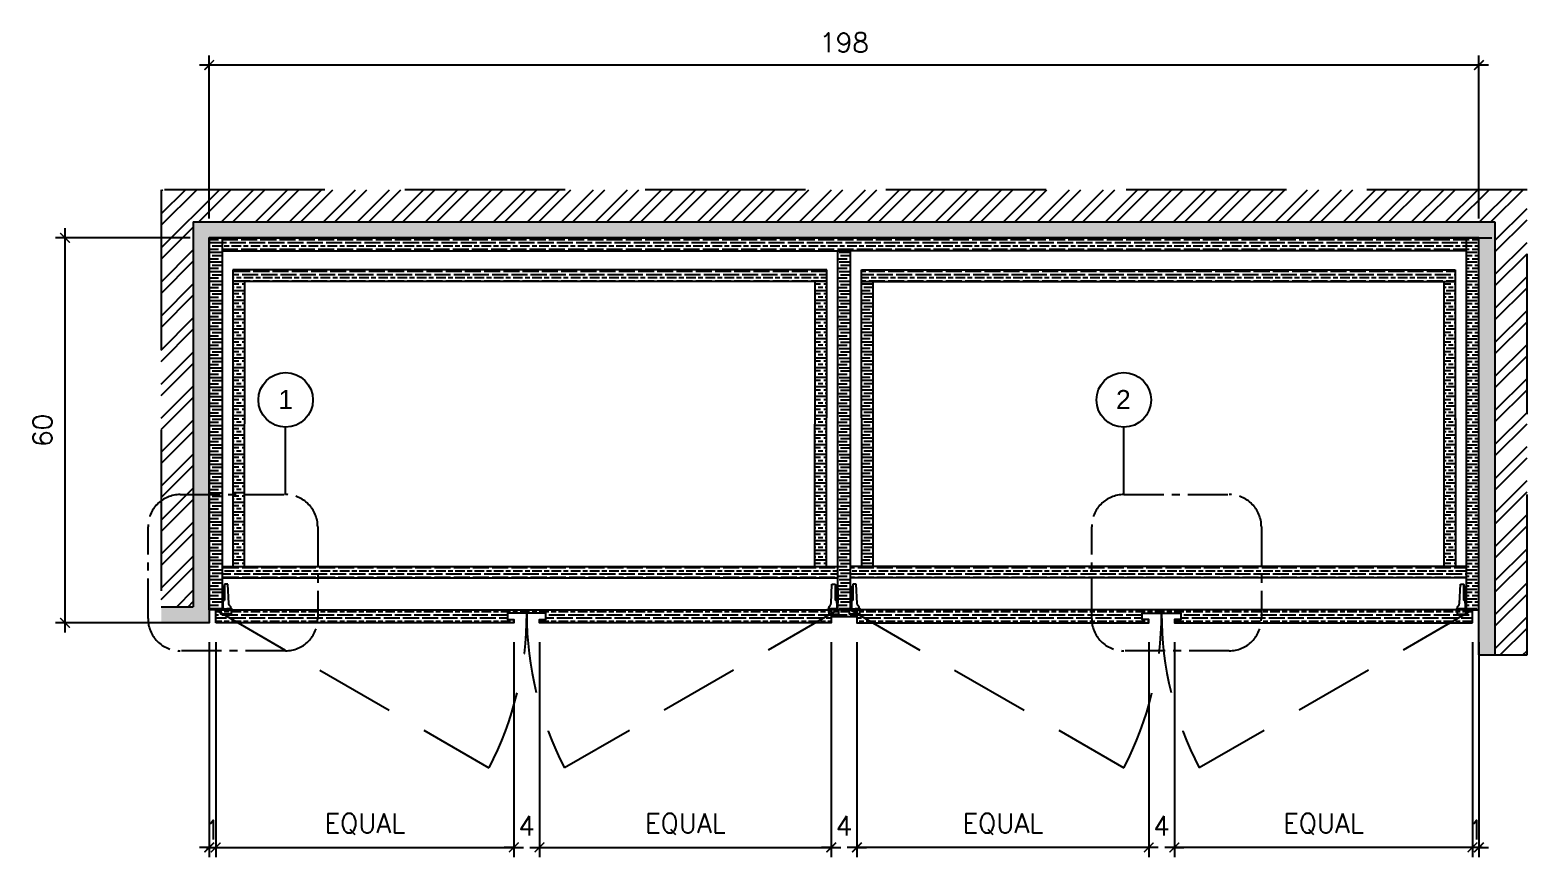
# Model space of a CAD drawing. Header units: centimetres. Extents: x -1287 to 4833, y -4090 to 0.
# Drawn here: x 592.7 to 826.1, y -1915.7 to -1786.8 of the extents above; entities that cross this region are included whole.
import ezdxf
from ezdxf.enums import TextEntityAlignment as Align

# ---------------------------------------------------------------- set-up
doc = ezdxf.new("R2010")
doc.units = ezdxf.units.CM
doc.header["$LTSCALE"] = 100
doc.header["$MEASUREMENT"] = 0
for name, pattern in [('CENTER', [2, 1.25, -0.25, 0.25, -0.25]), ('DASHDOT', [1, 0.5, -0.25, 0, -0.25]), ('HIDDEN', [0.375, 0.25, -0.125])]:
    doc.linetypes.add(name, pattern=pattern)
for name, color, linetype in [('CABINET', 4, 'Continuous'), ('DIM IN', 1, 'Continuous'), ('HATCH', 1, 'Continuous'), ('HIDDEN', 8, 'HIDDEN'), ('PLASTER', 8, 'Continuous'), ('SECTION LINE', 6, 'DASHDOT'), ('WALL-01', 7, 'Continuous'), ('WALL-03', 2, 'Continuous'), ('WALL-04', 1, 'Continuous')]:
    doc.layers.add(name, color=color, linetype=linetype)
doc.styles.add('ART', font='arial.ttf')
doc.styles.add('ROMANS', font='romans')
doc.dimstyles.new('AS-17-100', dxfattribs={"dimtxt": 10, "dimasz": 5, "dimexe": 10, "dimexo": 10, "dimgap": 6, "dimtad": 1, "dimtoh": 1, "dimdec": 0, "dimdsep": 46, "dimtxsty": 'ROMANS', "dimblk1": 'ARCHTICK', "dimblk2": 'ARCHTICK', "dimsah": 1, "dimcen": 25, "dimdle": 10, "dimclrd": 1, "dimclre": 1, "dimclrt": 2, "dimadec": 0, "dimazin": 0, "dimtfac": 1, "dimtdec": 0, "dimtofl": 0, "dimtmove": 2, "dimatfit": 3, "dimldrblk": 'ARCHTICK', "dimfxl": 1, "dimtolj": 1, "dimtzin": 0, "dimarcsym": 0})
pattern_1 = [(180, (-10.9203, 0), (2e-16, 1.5), [2.5, -0.5]), (180, (-10.4203, 0.5), (2e-16, 1.5), [1.5, -0.375, 0.75, -0.375]), (180, (-9.6703, 1), (2e-16, 1.5), [2.5, -0.5])]
pattern_2 = [(180, (-11.9203, 0), (2e-16, 1.5), [2.5, -0.5]), (180, (-11.4203, 0.5), (2e-16, 1.5), [1.5, -0.375, 0.75, -0.375]), (180, (-10.6703, 1), (2e-16, 1.5), [2.5, -0.5])]
pattern_3 = [(180, (518.9876, -1696.143), (2e-16, 1.5), [2.5, -0.5]), (180, (519.4876, -1695.643), (2e-16, 1.5), [1.5, -0.375, 0.75, -0.375]), (180, (520.2376, -1695.143), (2e-16, 1.5), [2.5, -0.5])]
pattern_4 = [(180, (518.9876, -1696.943), (2e-16, 1.5), [2.5, -0.5]), (180, (519.4876, -1696.443), (2e-16, 1.5), [1.5, -0.375, 0.75, -0.375]), (180, (520.2376, -1695.943), (2e-16, 1.5), [2.5, -0.5])]
pattern_5 = [(180, (576.6876, -1696.943), (2e-16, 1.5), [2.5, -0.5]), (180, (577.1876, -1696.443), (2e-16, 1.5), [1.5, -0.375, 0.75, -0.375]), (180, (577.9376, -1695.943), (2e-16, 1.5), [2.5, -0.5])]

# ---------------------------------------------------------------- blocks, each defined once
blk = doc.blocks.new('_ARCHTICK')
at = {"color": 0, "linetype": 'ByBlock', "const_width": 0.15}
blk.add_lwpolyline([(-0.5, -0.5), (0.5, 0.5)], dxfattribs=at)
blk = doc.blocks.new('*D279')
at = {"layer": 'Defpoints', "color": 0, "transparency": 16777216}
for p in [(620.62, -1819.2), (598.12, -1879.2), (621.62, -1879.2)]:
    blk.add_point(p, dxfattribs=at)
at = {"layer": 'DIM IN', "color": 1, "lineweight": -2, "transparency": 16777216}
for p, q in [((598.12, -1817.7), (598.12, -1880.7)), ((617.62, -1819.2), (596.62, -1819.2)), ((618.62, -1879.2), (596.62, -1879.2))]:
    blk.add_line(p, q, dxfattribs=at)
at = {"layer": 'DIM IN', "color": 1, "lineweight": -2, "transparency": 16777216, "xscale": 1.5, "yscale": 1.5, "zscale": 1.5}
for p, rotation in [((598.12, -1819.2), 90), ((598.12, -1879.2), 270)]:
    blk.add_blockref('_ARCHTICK', p, dxfattribs=dict(at, rotation=rotation))
at = {"layer": 'DIM IN', "color": 2, "transparency": 16777216, "insert": (594.62, -1849.2), "char_height": 3, "attachment_point": 5, "rotation": 90, "style": 'ROMANS'}
blk.add_mtext('\\A1;60', dxfattribs=at)
blk = doc.blocks.new('*D280')
at = {"layer": 'Defpoints', "color": 0, "transparency": 16777216}
for p in [(620.62, -1879.2), (621.62, -1879.2), (621.62, -1914.2)]:
    blk.add_point(p, dxfattribs=at)
at = {"layer": 'DIM IN', "color": 1, "lineweight": -2, "transparency": 16777216}
for p, q in [((620.62, -1882.2), (620.62, -1915.7)), ((621.62, -1882.2), (621.62, -1915.7)), ((620.62, -1914.2), (619.12, -1914.2)), ((621.62, -1914.2), (623.12, -1914.2))]:
    blk.add_line(p, q, dxfattribs=at)
at = {"layer": 'DIM IN', "color": 1, "lineweight": -2, "transparency": 16777216, "xscale": 1.5, "yscale": 1.5, "zscale": 1.5}
blk.add_blockref('_ARCHTICK', (620.62, -1914.2), dxfattribs=at)
at = {"layer": 'DIM IN', "color": 1, "lineweight": -2, "transparency": 16777216, "xscale": 1.5, "yscale": 1.5, "zscale": 1.5, "rotation": 180}
blk.add_blockref('_ARCHTICK', (621.62, -1914.2), dxfattribs=at)
at = {"layer": 'DIM IN', "color": 2, "transparency": 16777216, "insert": (621.12, -1911.47), "char_height": 3, "attachment_point": 5, "style": 'ROMANS'}
blk.add_mtext('\\A1;1', dxfattribs=at)
blk = doc.blocks.new('*D281')
at = {"layer": 'Defpoints', "color": 0, "transparency": 16777216}
for p in [(621.62, -1879.2), (668.12, -1879.2), (668.12, -1914.2)]:
    blk.add_point(p, dxfattribs=at)
at = {"layer": 'DIM IN', "color": 1, "lineweight": -2, "transparency": 16777216}
for p, q in [((621.62, -1882.2), (621.62, -1915.7)), ((668.12, -1882.2), (668.12, -1915.7)), ((620.12, -1914.2), (669.62, -1914.2))]:
    blk.add_line(p, q, dxfattribs=at)
at = {"layer": 'DIM IN', "color": 1, "lineweight": -2, "transparency": 16777216, "xscale": 1.5, "yscale": 1.5, "zscale": 1.5, "rotation": 180}
blk.add_blockref('_ARCHTICK', (621.62, -1914.2), dxfattribs=at)
at = {"layer": 'DIM IN', "color": 1, "lineweight": -2, "transparency": 16777216, "xscale": 1.5, "yscale": 1.5, "zscale": 1.5}
blk.add_blockref('_ARCHTICK', (668.12, -1914.2), dxfattribs=at)
at = {"layer": 'DIM IN', "color": 2, "transparency": 16777216, "insert": (644.87, -1910.56), "char_height": 3, "attachment_point": 5, "style": 'ROMANS'}
blk.add_mtext('\\A1;EQUAL', dxfattribs=at)
blk = doc.blocks.new('*D282')
at = {"layer": 'Defpoints', "color": 0, "transparency": 16777216}
for p in [(668.12, -1879.2), (672.12, -1879.2), (672.12, -1914.2)]:
    blk.add_point(p, dxfattribs=at)
at = {"layer": 'DIM IN', "color": 1, "lineweight": -2, "transparency": 16777216}
for p, q in [((668.12, -1882.2), (668.12, -1915.7)), ((672.12, -1882.2), (672.12, -1915.7)), ((668.12, -1914.2), (666.62, -1914.2)), ((672.12, -1914.2), (673.62, -1914.2))]:
    blk.add_line(p, q, dxfattribs=at)
at = {"layer": 'DIM IN', "color": 1, "lineweight": -2, "transparency": 16777216, "xscale": 1.5, "yscale": 1.5, "zscale": 1.5}
blk.add_blockref('_ARCHTICK', (668.12, -1914.2), dxfattribs=at)
at = {"layer": 'DIM IN', "color": 1, "lineweight": -2, "transparency": 16777216, "xscale": 1.5, "yscale": 1.5, "zscale": 1.5, "rotation": 180}
blk.add_blockref('_ARCHTICK', (672.12, -1914.2), dxfattribs=at)
at = {"layer": 'DIM IN', "color": 2, "transparency": 16777216, "insert": (670.12, -1910.84), "char_height": 3, "attachment_point": 5, "style": 'ROMANS'}
blk.add_mtext('\\A1;4', dxfattribs=at)
blk = doc.blocks.new('*D283')
at = {"layer": 'Defpoints', "color": 0, "transparency": 16777216}
for p in [(672.12, -1879.2), (717.62, -1879.2), (717.62, -1914.2)]:
    blk.add_point(p, dxfattribs=at)
at = {"layer": 'DIM IN', "color": 1, "lineweight": -2, "transparency": 16777216}
for p, q in [((672.12, -1882.2), (672.12, -1915.7)), ((717.62, -1882.2), (717.62, -1915.7)), ((670.62, -1914.2), (719.12, -1914.2))]:
    blk.add_line(p, q, dxfattribs=at)
at = {"layer": 'DIM IN', "color": 1, "lineweight": -2, "transparency": 16777216, "xscale": 1.5, "yscale": 1.5, "zscale": 1.5, "rotation": 180}
blk.add_blockref('_ARCHTICK', (672.12, -1914.2), dxfattribs=at)
at = {"layer": 'DIM IN', "color": 1, "lineweight": -2, "transparency": 16777216, "xscale": 1.5, "yscale": 1.5, "zscale": 1.5}
blk.add_blockref('_ARCHTICK', (717.62, -1914.2), dxfattribs=at)
at = {"layer": 'DIM IN', "color": 2, "transparency": 16777216, "insert": (694.87, -1910.56), "char_height": 3, "attachment_point": 5, "style": 'ROMANS'}
blk.add_mtext('\\A1;EQUAL', dxfattribs=at)
blk = doc.blocks.new('*D109')
at = {"layer": 'Defpoints', "color": 0, "transparency": 16777216}
for p in [(717.62, -1879.2), (721.62, -1879.2), (721.62, -1914.2)]:
    blk.add_point(p, dxfattribs=at)
at = {"layer": 'DIM IN', "color": 1, "lineweight": -2, "transparency": 16777216}
for p, q in [((717.62, -1882.2), (717.62, -1915.7)), ((721.62, -1882.2), (721.62, -1915.7)), ((717.62, -1914.2), (716.12, -1914.2)), ((721.62, -1914.2), (723.12, -1914.2))]:
    blk.add_line(p, q, dxfattribs=at)
at = {"layer": 'DIM IN', "color": 1, "lineweight": -2, "transparency": 16777216, "xscale": 1.5, "yscale": 1.5, "zscale": 1.5}
blk.add_blockref('_ARCHTICK', (717.62, -1914.2), dxfattribs=at)
at = {"layer": 'DIM IN', "color": 1, "lineweight": -2, "transparency": 16777216, "xscale": 1.5, "yscale": 1.5, "zscale": 1.5, "rotation": 180}
blk.add_blockref('_ARCHTICK', (721.62, -1914.2), dxfattribs=at)
at = {"layer": 'DIM IN', "color": 2, "transparency": 16777216, "insert": (719.62, -1910.84), "char_height": 3, "attachment_point": 5, "style": 'ROMANS'}
blk.add_mtext('\\A1;4', dxfattribs=at)
blk = doc.blocks.new('*U7')
at = {"layer": 'CABINET', "color": 8, "ltscale": 0.009}
blk.add_line((0.89, 0), (1.75, 0), dxfattribs=at)
for points in [[(0.54, 3.49), (0.45, 3.49), (0.45, 3.41), (0.19, 3.41), (0.19, 3.27), (0.4, 3.27), (0.42, 3.26), (0.44, 3.26), (0.45, 3.25), (0.47, 3.24), (0.48, 3.22), (0.49, 3.2), (0.49, 3.18), (0.49, 1.63), (0.49, 1.6), (0.48, 1.58), (0.47, 1.56), (0.46, 1.55), (0.44, 1.54), (0.43, 1.53), (0.41, 1.53), (0.4, 1.53), (0.4, 1.53), (0.19, 1.53), (0.19, 1.07), (0.32, 1.07), (0.32, 1.37), (0.32, 1.38), (0.32, 1.4), (0.33, 1.42), (0.34, 1.43), (0.35, 1.44), (0.37, 1.45), (0.39, 1.46), (0.42, 1.46), (0.46, 1.47), (0.48, 1.48), (0.5, 1.49), (0.52, 1.51), (0.53, 1.53), (0.54, 1.55), (0.54, 1.56), (0.54, 1.58), (0.54, 1.59)], [(0.49, 3.18), (0.49, 3.2), (0.48, 3.22), (0.47, 3.24), (0.45, 3.25), (0.44, 3.26), (0.43, 3.26), (0.42, 3.26), (0.41, 3.26), (0.4, 3.27), (0.4, 3.27), (0.19, 3.27), (0.19, 2.81), (0.35, 2.81), (0.36, 2.81), (0.38, 2.81), (0.39, 2.8), (0.4, 2.79), (0.41, 2.78), (0.42, 2.77), (0.43, 2.76), (0.44, 2.75), (0.44, 2.73), (0.44, 2.72), (0.44, 1.97), (0.44, 1.95), (0.44, 1.94), (0.43, 1.93), (0.42, 1.91), (0.41, 1.9), (0.4, 1.89), (0.39, 1.89), (0.38, 1.88), (0.36, 1.88), (0.35, 1.88), (0.19, 1.88), (0.19, 1.53), (0.4, 1.53), (0.41, 1.53), (0.42, 1.53), (0.43, 1.53), (0.44, 1.54), (0.46, 1.55), (0.47, 1.56), (0.48, 1.58), (0.49, 1.6), (0.49, 1.63)], [(0.44, 2.72), (0.44, 2.73), (0.44, 2.75), (0.43, 2.76), (0.42, 2.77), (0.41, 2.78), (0.4, 2.79), (0.39, 2.8), (0.38, 2.81), (0.36, 2.81), (0.35, 2.81), (0.19, 2.81), (0.19, 1.88), (0.35, 1.88), (0.36, 1.88), (0.38, 1.88), (0.39, 1.89), (0.4, 1.89), (0.41, 1.9), (0.42, 1.91), (0.43, 1.93), (0.44, 1.94), (0.44, 1.95), (0.44, 1.97)], [(1.08, 4), (0.64, 4), (0.63, 4), (0.62, 4), (0.61, 4), (0.59, 3.99), (0.58, 3.98), (0.56, 3.97), (0.55, 3.95), (0.55, 3.93), (0.54, 3.9), (0.54, 1.59), (0.54, 1.59), (0.54, 1.58), (0.54, 1.56), (0.54, 1.55), (0.53, 1.53), (0.52, 1.51), (0.5, 1.49), (0.48, 1.48), (0.46, 1.47), (0.42, 1.46), (0.39, 1.46), (0.37, 1.45), (0.35, 1.44), (0.34, 1.43), (0.33, 1.42), (0.33, 1.41), (0.32, 1.39), (0.32, 1.38), (0.32, 1.38), (0.32, 1.37), (0.32, 0.38), (0.32, 0.38), (0.32, 0.37), (0.32, 0.35), (0.33, 0.33), (0.33, 0.31), (0.34, 0.29), (0.35, 0.27), (0.37, 0.25), (0.39, 0.23), (0.42, 0.22), (0.66, 0.18), (0.95, 0.18), (0.96, 0.18), (1.55, 0.18), (1.55, 0.4), (1.54, 0.41), (1.54, 0.42), (1.54, 0.44), (1.53, 0.46), (1.52, 0.49), (1.5, 0.52), (1.48, 0.55), (1.46, 0.58), (1.43, 0.61), (1.4, 0.63), (1.4, 0.64), (1.38, 0.65), (1.37, 0.67), (1.34, 0.7), (1.32, 0.74), (1.29, 0.78), (1.27, 0.83), (1.25, 0.89), (1.24, 0.94), (1.23, 1)], [(0.54, 3.74), (0.48, 3.74), (0.47, 3.71), (0.46, 3.69), (0.45, 3.67), (0.43, 3.65), (0.42, 3.64), (0.4, 3.63), (0.39, 3.62), (0.37, 3.62), (0.37, 3.41), (0.45, 3.41), (0.45, 3.49), (0.54, 3.49)], [(0, 0), (1.59, 0), (1.59, -0.64), (0, -0.64)], [(1.73, 0.14), (1.72, 0.15), (1.71, 0.16), (1.7, 0.17), (1.69, 0.17), (1.68, 0.17), (1.67, 0.18), (0.96, 0.18), (0.95, 0.17), (0.94, 0.17), (0.93, 0.17), (0.92, 0.16), (0.91, 0.15), (0.9, 0.14), (0.9, 0.13), (0.89, 0.12), (0.89, 0.11), (0.89, 0.1), (0.89, 0), (1.75, 0), (1.75, 0.1), (1.75, 0.11), (1.74, 0.12), (1.74, 0.13)]]:
    blk.add_lwpolyline(points, close=True, dxfattribs=at)
blk = doc.blocks.new('*D339')
at = {"layer": 'Defpoints', "color": 0, "transparency": 16777216}
for p in [(620.62, -1792.27), (620.62, -1819.2), (818.62, -1819.2)]:
    blk.add_point(p, dxfattribs=at)
at = {"layer": 'DIM IN', "color": 1, "lineweight": -2, "transparency": 16777216}
for p, q in [((820.12, -1792.27), (619.12, -1792.27)), ((620.62, -1816.2), (620.62, -1790.77)), ((818.62, -1816.2), (818.62, -1790.77))]:
    blk.add_line(p, q, dxfattribs=at)
at = {"layer": 'DIM IN', "color": 1, "lineweight": -2, "transparency": 16777216, "xscale": 1.5, "yscale": 1.5, "zscale": 1.5, "rotation": 180}
blk.add_blockref('_ARCHTICK', (620.62, -1792.27), dxfattribs=at)
at = {"layer": 'DIM IN', "color": 1, "lineweight": -2, "transparency": 16777216, "xscale": 1.5, "yscale": 1.5, "zscale": 1.5}
blk.add_blockref('_ARCHTICK', (818.62, -1792.27), dxfattribs=at)
at = {"layer": 'DIM IN', "color": 2, "transparency": 16777216, "insert": (719.62, -1788.77), "char_height": 3, "attachment_point": 5, "style": 'ROMANS'}
blk.add_mtext('\\A1;198', dxfattribs=at)
blk = doc.blocks.new('*D175')
at = {"layer": 'Defpoints', "color": 0, "transparency": 16777216}
for p in [(817.62, -1879.2), (818.62, -1879.2), (817.62, -1914.2)]:
    blk.add_point(p, dxfattribs=at)
at = {"layer": 'DIM IN', "color": 1, "lineweight": -2, "transparency": 16777216}
for p, q in [((817.62, -1882.2), (817.62, -1915.7)), ((818.62, -1882.2), (818.62, -1915.7)), ((817.62, -1914.2), (816.12, -1914.2)), ((818.62, -1914.2), (820.12, -1914.2))]:
    blk.add_line(p, q, dxfattribs=at)
at = {"layer": 'DIM IN', "color": 1, "lineweight": -2, "transparency": 16777216, "xscale": 1.5, "yscale": 1.5, "zscale": 1.5}
blk.add_blockref('_ARCHTICK', (817.62, -1914.2), dxfattribs=at)
at = {"layer": 'DIM IN', "color": 1, "lineweight": -2, "transparency": 16777216, "xscale": 1.5, "yscale": 1.5, "zscale": 1.5, "rotation": 180}
blk.add_blockref('_ARCHTICK', (818.62, -1914.2), dxfattribs=at)
at = {"layer": 'DIM IN', "color": 2, "transparency": 16777216, "insert": (818.12, -1911.47), "char_height": 3, "attachment_point": 5, "style": 'ROMANS'}
blk.add_mtext('\\A1;1', dxfattribs=at)
blk = doc.blocks.new('*D340')
at = {"layer": 'Defpoints', "color": 0, "transparency": 16777216}
for p in [(771.12, -1879.2), (817.62, -1879.2), (771.12, -1914.2)]:
    blk.add_point(p, dxfattribs=at)
at = {"layer": 'DIM IN', "color": 1, "lineweight": -2, "transparency": 16777216}
for p, q in [((771.12, -1882.2), (771.12, -1915.7)), ((817.62, -1882.2), (817.62, -1915.7)), ((819.12, -1914.2), (769.62, -1914.2))]:
    blk.add_line(p, q, dxfattribs=at)
at = {"layer": 'DIM IN', "color": 1, "lineweight": -2, "transparency": 16777216, "xscale": 1.5, "yscale": 1.5, "zscale": 1.5, "rotation": 180}
blk.add_blockref('_ARCHTICK', (771.12, -1914.2), dxfattribs=at)
at = {"layer": 'DIM IN', "color": 1, "lineweight": -2, "transparency": 16777216, "xscale": 1.5, "yscale": 1.5, "zscale": 1.5}
blk.add_blockref('_ARCHTICK', (817.62, -1914.2), dxfattribs=at)
at = {"layer": 'DIM IN', "color": 2, "transparency": 16777216, "insert": (794.37, -1910.56), "char_height": 3, "attachment_point": 5, "style": 'ROMANS'}
blk.add_mtext('\\A1;EQUAL', dxfattribs=at)
blk = doc.blocks.new('*D341')
at = {"layer": 'Defpoints', "color": 0, "transparency": 16777216}
for p in [(767.12, -1879.2), (771.12, -1879.2), (767.12, -1914.2)]:
    blk.add_point(p, dxfattribs=at)
at = {"layer": 'DIM IN', "color": 1, "lineweight": -2, "transparency": 16777216}
for p, q in [((767.12, -1882.2), (767.12, -1915.7)), ((771.12, -1882.2), (771.12, -1915.7)), ((767.12, -1914.2), (765.62, -1914.2)), ((771.12, -1914.2), (772.62, -1914.2))]:
    blk.add_line(p, q, dxfattribs=at)
at = {"layer": 'DIM IN', "color": 1, "lineweight": -2, "transparency": 16777216, "xscale": 1.5, "yscale": 1.5, "zscale": 1.5}
blk.add_blockref('_ARCHTICK', (767.12, -1914.2), dxfattribs=at)
at = {"layer": 'DIM IN', "color": 1, "lineweight": -2, "transparency": 16777216, "xscale": 1.5, "yscale": 1.5, "zscale": 1.5, "rotation": 180}
blk.add_blockref('_ARCHTICK', (771.12, -1914.2), dxfattribs=at)
at = {"layer": 'DIM IN', "color": 2, "transparency": 16777216, "insert": (769.12, -1910.84), "char_height": 3, "attachment_point": 5, "style": 'ROMANS'}
blk.add_mtext('\\A1;4', dxfattribs=at)
blk = doc.blocks.new('*D342')
at = {"layer": 'Defpoints', "color": 0, "transparency": 16777216}
for p in [(721.62, -1879.2), (767.12, -1879.2), (721.62, -1914.2)]:
    blk.add_point(p, dxfattribs=at)
at = {"layer": 'DIM IN', "color": 1, "lineweight": -2, "transparency": 16777216}
for p, q in [((721.62, -1882.2), (721.62, -1915.7)), ((767.12, -1882.2), (767.12, -1915.7)), ((768.62, -1914.2), (720.12, -1914.2))]:
    blk.add_line(p, q, dxfattribs=at)
at = {"layer": 'DIM IN', "color": 1, "lineweight": -2, "transparency": 16777216, "xscale": 1.5, "yscale": 1.5, "zscale": 1.5, "rotation": 180}
blk.add_blockref('_ARCHTICK', (721.62, -1914.2), dxfattribs=at)
at = {"layer": 'DIM IN', "color": 1, "lineweight": -2, "transparency": 16777216, "xscale": 1.5, "yscale": 1.5, "zscale": 1.5}
blk.add_blockref('_ARCHTICK', (767.12, -1914.2), dxfattribs=at)
at = {"layer": 'DIM IN', "color": 2, "transparency": 16777216, "insert": (744.37, -1910.56), "char_height": 3, "attachment_point": 5, "style": 'ROMANS'}
blk.add_mtext('\\A1;EQUAL', dxfattribs=at)
blk = doc.blocks.new('*D176')
at = {"layer": 'Defpoints', "color": 0, "transparency": 16777216}
for p in [(717.62, -1879.2), (721.62, -1879.2), (717.62, -1914.2)]:
    blk.add_point(p, dxfattribs=at)
at = {"layer": 'DIM IN', "color": 1, "lineweight": -2, "transparency": 16777216}
for p, q in [((717.62, -1882.2), (717.62, -1915.7)), ((721.62, -1882.2), (721.62, -1915.7)), ((717.62, -1914.2), (716.12, -1914.2)), ((721.62, -1914.2), (723.12, -1914.2))]:
    blk.add_line(p, q, dxfattribs=at)
at = {"layer": 'DIM IN', "color": 1, "lineweight": -2, "transparency": 16777216, "xscale": 1.5, "yscale": 1.5, "zscale": 1.5}
blk.add_blockref('_ARCHTICK', (717.62, -1914.2), dxfattribs=at)
at = {"layer": 'DIM IN', "color": 1, "lineweight": -2, "transparency": 16777216, "xscale": 1.5, "yscale": 1.5, "zscale": 1.5, "rotation": 180}
blk.add_blockref('_ARCHTICK', (721.62, -1914.2), dxfattribs=at)
at = {"layer": 'DIM IN', "color": 2, "transparency": 16777216, "insert": (719.62, -1910.84), "char_height": 3, "attachment_point": 5, "style": 'ROMANS'}
blk.add_mtext('\\A1;4', dxfattribs=at)

msp = doc.modelspace()

# ---------------------------------------------------------------- hatches: boundary and pattern name
at = {"layer": 'HATCH'}
h = msp.add_hatch(dxfattribs=at)
h.set_pattern_fill('ANSI32', color=256, scale=10)
h.set_pattern_definition([(45, (-10.9203, 0), (-2.6516504, 2.6516504), []), (45, (-9.1526, 0), (-2.6516504, 2.6516504), [])])
h.paths.add_polyline_path([(826.12, -1811.7), (613.12, -1811.7), (613.12, -1876.7), (618.12, -1876.7), (618.12, -1816.7), (821.12, -1816.7), (821.12, -1884.2), (826.12, -1884.2)])
h = msp.add_hatch(dxfattribs=at)
h.set_pattern_fill('AR-SAND', color=256, scale=0.5)
h.set_pattern_definition([(37.5, (-10.92034, 0), (-0.03149668, 0.96341188), [0, -0.76, 0, -0.85, 0, -0.8125]), (7.5, (-10.9203, 0), (0.88488835, 1.411073), [0, -0.41, 0, -0.685, 0, -0.2625]), (327.5, (-11.5353, 0), (1.55707093, 0.00282953), [0, -0.25, 0, -0.9, 0, -1.175]), (317.5, (-11.5353, 0), (1.5030633, 0.4388378), [0, -0.125, 0, -0.59, 0, -0.675])])
h.paths.add_polyline_path([(821.12, -1816.7), (618.12, -1816.7), (618.12, -1876.7), (613.12, -1876.7), (613.12, -1879.2), (620.62, -1879.2), (620.62, -1819.2), (818.62, -1819.2), (818.62, -1884.2), (821.12, -1884.2)])
h = msp.add_hatch(dxfattribs=at)
h.set_pattern_fill('GOST_WOOD', color=256, scale=0.25, angle=90)
h.set_pattern_definition(pattern_1)
h.paths.add_polyline_path([(622.62, -1819.2), (620.62, -1819.2), (620.62, -1877.2), (622.62, -1877.2)])
h = msp.add_hatch(dxfattribs=at)
h.set_pattern_fill('GOST_WOOD', color=256, scale=0.25, angle=90)
h.set_pattern_definition(pattern_1)
h.paths.add_polyline_path([(719.62, -1819.2), (622.62, -1819.2), (622.62, -1821.2), (719.62, -1821.2)])
h = msp.add_hatch(dxfattribs=at)
h.set_pattern_fill('GOST_WOOD', color=256, scale=0.25, angle=90)
h.set_pattern_definition(pattern_1)
h.paths.add_polyline_path([(719.62, -1819.2), (816.62, -1819.2), (816.62, -1821.2), (719.62, -1821.2)])
h = msp.add_hatch(dxfattribs=at)
h.set_pattern_fill('GOST_WOOD', color=256, scale=0.25, angle=90)
h.set_pattern_definition(pattern_1)
h.paths.add_polyline_path([(816.62, -1819.2), (818.62, -1819.2), (818.62, -1877.2), (816.62, -1877.2)])
h = msp.add_hatch(dxfattribs=at)
h.set_pattern_fill('GOST_WOOD', color=256, scale=0.25, angle=90)
h.set_pattern_definition(pattern_2)
h.paths.add_polyline_path([(720.62, -1821.2), (719.62, -1821.2), (718.62, -1821.2), (718.62, -1877.2), (720.62, -1877.2)])
h = msp.add_hatch(dxfattribs=at)
h.set_pattern_fill('GOST_WOOD', color=256, scale=0.25, angle=90)
h.set_pattern_definition(pattern_4)
h.paths.add_polyline_path([(624.32, -1824.2), (716.92, -1824.21), (716.92, -1826.01), (624.32, -1826)])
h = msp.add_hatch(dxfattribs=at)
h.set_pattern_fill('GOST_WOOD', color=256, scale=0.25, angle=90)
h.set_pattern_definition(pattern_4)
h.paths.add_polyline_path([(814.92, -1824.2), (722.32, -1824.21), (722.33, -1826.01), (814.93, -1826)])
h = msp.add_hatch(dxfattribs=at)
h.set_pattern_fill('GOST_WOOD', color=256, scale=0.25, angle=90)
h.set_pattern_definition(pattern_4)
h.paths.add_polyline_path([(624.32, -1826), (626.12, -1826), (626.08, -1870.4), (624.28, -1870.4)])
h = msp.add_hatch(dxfattribs=at)
h.set_pattern_fill('GOST_WOOD', color=256, scale=0.25, angle=90)
h.set_pattern_definition(pattern_5)
h.paths.add_polyline_path([(715.12, -1826), (716.92, -1826), (716.88, -1870.4), (715.08, -1870.4)])
h = msp.add_hatch(dxfattribs=at)
h.set_pattern_fill('GOST_WOOD', color=256, scale=0.25, angle=90)
h.set_pattern_definition(pattern_5)
h.paths.add_polyline_path([(724.13, -1826), (722.33, -1826), (722.37, -1870.4), (724.17, -1870.4)])
h = msp.add_hatch(dxfattribs=at)
h.set_pattern_fill('GOST_WOOD', color=256, scale=0.25, angle=90)
h.set_pattern_definition(pattern_4)
h.paths.add_polyline_path([(814.93, -1826), (813.13, -1826), (813.17, -1870.4), (814.97, -1870.4)])
h = msp.add_hatch(dxfattribs=at)
h.set_pattern_fill('GOST_WOOD', color=256, scale=0.25, angle=90)
h.set_pattern_definition(pattern_3)
h.paths.add_polyline_path([(622.62, -1870.4), (718.62, -1870.4), (718.62, -1872.2), (622.62, -1872.2)])
h = msp.add_hatch(dxfattribs=at)
h.set_pattern_fill('GOST_WOOD', color=256, scale=0.25, angle=90)
h.set_pattern_definition(pattern_3)
h.paths.add_polyline_path([(816.62, -1870.4), (720.62, -1870.4), (720.62, -1872.2), (816.62, -1872.2)])
h = msp.add_hatch(dxfattribs=at)
h.set_pattern_fill('GOST_WOOD', color=256, scale=0.25, angle=90)
h.set_pattern_definition(pattern_1)
h.paths.add_polyline_path([(667.12, -1877.7), (670.12, -1877.7), (670.12, -1877.2), (621.62, -1877.2), (621.62, -1879.2), (668.12, -1879.2), (668.12, -1878.7), (667.12, -1878.7)])
h = msp.add_hatch(dxfattribs=at)
h.set_pattern_fill('GOST_WOOD', color=256, scale=0.25, angle=90)
h.set_pattern_definition(pattern_1)
h.paths.add_polyline_path([(717.62, -1877.2), (670.12, -1877.2), (670.12, -1877.7), (673.12, -1877.7), (673.12, -1878.7), (672.12, -1878.7), (672.12, -1879.2), (717.62, -1879.2)])
h = msp.add_hatch(dxfattribs=at)
h.set_pattern_fill('GOST_WOOD', color=256, scale=0.25, angle=90)
h.set_pattern_definition(pattern_2)
h.paths.add_polyline_path([(721.62, -1877.2), (717.62, -1877.2), (717.62, -1878.2), (721.62, -1878.2)])
h = msp.add_hatch(dxfattribs=at)
h.set_pattern_fill('GOST_WOOD', color=256, scale=0.25, angle=90)
h.set_pattern_definition(pattern_1)
h.paths.add_polyline_path([(721.62, -1877.2), (769.12, -1877.2), (769.12, -1877.7), (766.12, -1877.7), (766.12, -1878.7), (767.12, -1878.7), (767.12, -1879.2), (721.62, -1879.2)])
h = msp.add_hatch(dxfattribs=at)
h.set_pattern_fill('GOST_WOOD', color=256, scale=0.25, angle=90)
h.set_pattern_definition(pattern_1)
h.paths.add_polyline_path([(772.12, -1877.7), (769.12, -1877.7), (769.12, -1877.2), (817.62, -1877.2), (817.62, -1879.2), (771.12, -1879.2), (771.12, -1878.7), (772.12, -1878.7)])

# ---------------------------------------------------------------- linework, layer by layer
at = {"layer": 'CABINET', "color": 1}
for p, q in [((624.32, -1824.2), (624.28, -1870.4)), ((716.92, -1824.2), (624.32, -1824.2)), ((716.88, -1870.4), (716.92, -1824.2)), ((722.37, -1870.4), (722.32, -1824.2)), ((722.32, -1824.2), (814.92, -1824.2)), ((814.92, -1824.2), (814.97, -1870.4)), ((716.92, -1826), (624.32, -1826)), ((626.12, -1826), (626.08, -1870.4)), ((715.08, -1870.4), (715.12, -1826)), ((722.33, -1826), (814.93, -1826)), ((724.17, -1870.4), (724.13, -1826)), ((813.13, -1826), (813.17, -1870.4)), ((622.62, -1870.4), (718.62, -1870.4)), ((622.62, -1872.2), (718.62, -1872.2)), ((816.62, -1870.4), (720.62, -1870.4)), ((816.62, -1872.2), (720.62, -1872.2))]:
    msp.add_line(p, q, dxfattribs=at)
at = {"layer": 'HIDDEN', "linetype": 'HIDDEN', "ltscale": 0.5}
for p, q in [((621.62, -1877.2), (664.24, -1901.81)), ((718.62, -1877.2), (676.01, -1901.81)), ((720.62, -1877.2), (763.24, -1901.81)), ((817.62, -1877.2), (775.01, -1901.81))]:
    msp.add_line(p, q, dxfattribs=at)
for centre, start, end in [((617.82, -1877.7), 332.5592, 0), ((722.43, -1877.7), 180, 207.4408), ((716.82, -1877.7), 332.5592, 0), ((821.43, -1877.7), 180, 207.4408)]:
    msp.add_arc(centre, 52.31, start, end, dxfattribs=at)
at = {"layer": 'PLASTER'}
msp.add_lwpolyline([(818.62, -1884.2), (818.62, -1819.2), (620.62, -1819.2), (620.62, -1879.2), (613.12, -1879.2)], dxfattribs=at)
at = {"layer": 'SECTION LINE', "color": 1, "linetype": 'HIDDEN'}
msp.add_lwpolyline([(818.62, -1884.2), (826.12, -1884.2), (826.12, -1811.7), (613.12, -1811.7), (613.12, -1879.2)], dxfattribs=at)
at = {"layer": 'SECTION LINE', "color": 1, "ltscale": 0.25}
for points in [[(632.53, -1859.22), (632.53, -1848.71)], [(763.23, -1859.22), (763.23, -1848.71)]]:
    msp.add_lwpolyline(points, dxfattribs=at)
at = {"layer": 'SECTION LINE', "color": 2, "linetype": 'Continuous'}
for centre in [(632.53, -1844.46), (763.23, -1844.46)]:
    msp.add_circle(centre, 4.25, dxfattribs=at)
at = {"layer": 'WALL-01'}
for p, q in [((618.12, -1816.7), (821.12, -1816.7)), ((618.12, -1816.7), (618.12, -1876.7)), ((821.12, -1816.7), (821.12, -1884.2)), ((613.12, -1876.7), (618.12, -1876.7))]:
    msp.add_line(p, q, dxfattribs=at)
at = {"layer": 'WALL-03', "linetype": 'CENTER', "ltscale": 0.05}
for points in [[(616.07, -1859.22), (632.53, -1859.22, -0.414214), (637.53, -1864.22), (637.53, -1878.55, -0.414214), (632.53, -1883.55), (616.07, -1883.55, -0.414214), (611.07, -1878.55), (611.07, -1864.22, -0.414214)], [(763.23, -1859.22), (779.69, -1859.22, -0.414214), (784.69, -1864.22), (784.69, -1878.55, -0.414214), (779.69, -1883.55), (763.23, -1883.55, -0.414214), (758.23, -1878.55), (758.23, -1864.22, -0.414214)]]:
    msp.add_lwpolyline(points, format="xyb", close=True, dxfattribs=at)
at = {"layer": 'WALL-04'}
for p, q in [((620.62, -1819.2), (820.62, -1819.2)), ((622.62, -1821.2), (720.62, -1821.2)), ((718.62, -1877.2), (718.62, -1821.2)), ((816.62, -1821.2), (718.62, -1821.2)), ((720.62, -1877.2), (720.62, -1821.2))]:
    msp.add_line(p, q, dxfattribs=at)
for points in [[(622.62, -1819.2), (622.62, -1877.2), (620.62, -1877.2), (620.62, -1819.2)], [(816.62, -1819.2), (816.62, -1877.2), (818.62, -1877.2), (818.62, -1819.2)]]:
    msp.add_lwpolyline(points, dxfattribs=at)
for points in [[(621.62, -1879.2), (621.62, -1877.2), (670.12, -1877.2), (670.12, -1877.7), (667.12, -1877.7), (667.12, -1878.7), (668.12, -1878.7), (668.12, -1879.2)], [(717.62, -1877.2), (717.62, -1879.2), (672.12, -1879.2), (672.12, -1878.7), (673.12, -1878.7), (673.12, -1877.7), (670.12, -1877.7), (670.12, -1877.2)], [(717.62, -1878.2), (721.62, -1878.2), (721.62, -1877.2), (717.62, -1877.2)], [(721.62, -1877.2), (721.62, -1879.2), (767.12, -1879.2), (767.12, -1878.7), (766.12, -1878.7), (766.12, -1877.7), (769.12, -1877.7), (769.12, -1877.2)], [(817.62, -1879.2), (817.62, -1877.2), (769.12, -1877.2), (769.12, -1877.7), (772.12, -1877.7), (772.12, -1878.7), (771.12, -1878.7), (771.12, -1879.2)]]:
    msp.add_lwpolyline(points, close=True, dxfattribs=at)

# ---------------------------------------------------------------- block references
at = {"layer": 'CABINET'}
for p in [(622.44, -1877.2), (720.44, -1877.2)]:
    msp.add_blockref('*U7', p, dxfattribs=at)
at = {"layer": 'CABINET', "xscale": -1}
for p in [(718.81, -1877.2), (816.81, -1877.2)]:
    msp.add_blockref('*U7', p, dxfattribs=at)

# ---------------------------------------------------------------- texts
at = {"layer": 'SECTION LINE', "color": 2, "style": 'ART'}
for s, p in [('1', (632.53, -1844.39)), ('2', (763.17, -1844.39))]:
    msp.add_text(s, height=2.95, dxfattribs=at).set_placement(p, align=Align.MIDDLE_CENTER)

# ---------------------------------------------------------------- dimensions: what is measured, and where the dimension line sits
at = {"layer": 'DIM IN', "color": 1}
dim = msp.add_linear_dim(base=(620.62, -1792.27), p1=(818.62, -1819.2), p2=(620.62, -1819.2), dimstyle='AS-17-100', override={"dimtxt": 3, "dimasz": 1.5, "dimexe": 1.5, "dimexo": 3, "dimgap": 2, "dimdec": 1, "dimdle": 1.5}, dxfattribs=at)
dim.commit()
dim.dimension.update_dxf_attribs({"geometry": '*D339', "text_midpoint": (719.62, -1788.77)})
at = {"layer": 'DIM IN'}
dim = msp.add_linear_dim(base=(598.12, -1879.2), p1=(620.62, -1819.2), p2=(621.62, -1879.2), angle=90, dimstyle='AS-17-100', override={"dimtxt": 3, "dimasz": 1.5, "dimexe": 1.5, "dimexo": 3, "dimgap": 2, "dimdec": 1, "dimdle": 1.5}, dxfattribs=at)
dim.commit()
dim.dimension.update_dxf_attribs({"geometry": '*D279', "text_midpoint": (594.62, -1849.2)})
for base, p1, p2, picture, middle in [((621.62, -1914.2), (620.62, -1879.2), (621.62, -1879.2), '*D280', (621.12, -1911.47)), ((672.12, -1914.2), (668.12, -1879.2), (672.12, -1879.2), '*D282', (670.12, -1910.84)), ((721.62, -1914.2), (717.62, -1879.2), (721.62, -1879.2), '*D109', (719.62, -1910.84))]:
    dim = msp.add_linear_dim(base=base, p1=p1, p2=p2, dimstyle='AS-17-100', override={"dimtxt": 3, "dimasz": 1.5, "dimexe": 1.5, "dimexo": 3, "dimgap": 2, "dimdec": 1, "dimdle": 1.5}, dxfattribs=at)
    dim.commit()
    dim.dimension.update_dxf_attribs({"geometry": picture, "text_midpoint": middle, "dimtype": 160})
for base, p1, p2, picture, middle in [((668.12, -1914.2), (621.62, -1879.2), (668.12, -1879.2), '*D281', (644.87, -1910.56)), ((717.62, -1914.2), (672.12, -1879.2), (717.62, -1879.2), '*D283', (694.87, -1910.56))]:
    dim = msp.add_linear_dim(base=base, p1=p1, p2=p2, text='EQUAL', dimstyle='AS-17-100', override={"dimtxt": 3, "dimasz": 1.5, "dimexe": 1.5, "dimexo": 3, "dimgap": 2, "dimdec": 1, "dimdle": 1.5}, dxfattribs=at)
    dim.commit()
    dim.dimension.update_dxf_attribs({"geometry": picture, "text_midpoint": middle})
for base, p1, p2, picture, middle in [((717.62, -1914.2), (721.62, -1879.2), (717.62, -1879.2), '*D176', (719.62, -1910.84)), ((767.12, -1914.2), (771.12, -1879.2), (767.12, -1879.2), '*D341', (769.12, -1910.84)), ((817.62, -1914.2), (818.62, -1879.2), (817.62, -1879.2), '*D175', (818.12, -1911.47))]:
    dim = msp.add_linear_dim(base=base, p1=p1, p2=p2, angle=180, dimstyle='AS-17-100', override={"dimtxt": 3, "dimasz": 1.5, "dimexe": 1.5, "dimexo": 3, "dimgap": 2, "dimdec": 1, "dimdle": 1.5}, dxfattribs=at)
    dim.commit()
    dim.dimension.update_dxf_attribs({"geometry": picture, "text_midpoint": middle, "dimtype": 160})
for base, p1, p2, picture, middle in [((721.62, -1914.2), (767.12, -1879.2), (721.62, -1879.2), '*D342', (744.37, -1910.56)), ((771.12, -1914.2), (817.62, -1879.2), (771.12, -1879.2), '*D340', (794.37, -1910.56))]:
    dim = msp.add_linear_dim(base=base, p1=p1, p2=p2, angle=180, text='EQUAL', dimstyle='AS-17-100', override={"dimtxt": 3, "dimasz": 1.5, "dimexe": 1.5, "dimexo": 3, "dimgap": 2, "dimdec": 1, "dimdle": 1.5}, dxfattribs=at)
    dim.commit()
    dim.dimension.update_dxf_attribs({"geometry": picture, "text_midpoint": middle})

doc.saveas('drawing.dxf')
